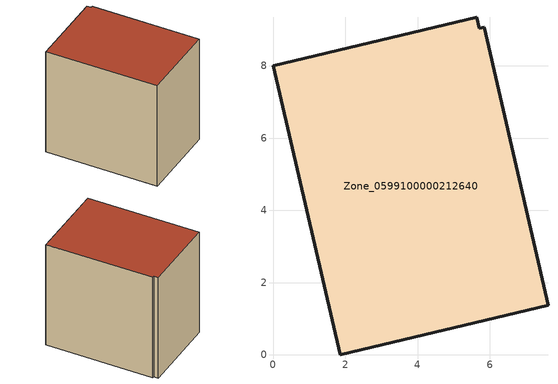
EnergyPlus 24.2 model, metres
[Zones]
Zone_0599100000212640
 floor ground (C_G): 5.84,9.07 7.61,1.38 1.87,0 0,8.01 5.64,9.35 5.71,9.04 z0
 wall outside (C_F): 1.87,0 7.61,1.38 5.84,9.07 5.71,9.04 5.64,9.35 0,8.01 1.87,0 z0:7.98
 roof outside (C_R): 7.61,1.38 5.84,9.07 5.71,9.04 5.64,9.35 0,8.01 1.87,0 z7.98
[BUILDING]
Pand.0599100000212640: North Axis=0; Terrain=City; Loads Convergence Tolerance Value=0.04; Temperature Convergence Tolerance Value=0.4; Solar Distribution=FullExterior; Maximum Number of Warmup Days=25; Minimum Number of Warmup Days=1
[Site:Location]
Rotterdam.The.Hague.AP_ZH_NLD Design_Conditions: Latitude=51.96; Longitude=4.45; Time Zone=1; Elevation=-4.5
[SITE:GROUNDTEMPERATURE:BUILDINGSURFACE]
18, 18, 18, 18, 18, 18, 18, 18, 18, 18, 18, 18
[MATERIAL] Thermal Absorptance=0.9; Solar Absorptance=0.7; Visible Absorptance=0.7
Name | Roughness | Thickness | Conductivity | Density | Specific Heat
G.TC.1965-1974 | MediumSmooth | 0.15 | 0.882353 | 540 | 1210
F.TC.1965-1974 | Rough | 0.3 | 0.697674 | 1920 | 840
R.TC.1965-1974 | MediumRough | 0.2 | 0.232558 | 1500 | 1000
[CONSTRUCTION]
C_G: G.TC.1965-1974
C_F: F.TC.1965-1974
C_R: R.TC.1965-1974
[ZONE]
Zone_0599100000212640: Type=1; Multiplier=1; Ceiling Height=Autocalculate; Volume=Autocalculate; Floor Area=autocalculate; Part of Total Floor Area=Yes
[ZONEINFILTRATION:DESIGNFLOWRATE]
Infil_Zone_0599100000212640: Zone or ZoneList or Space or SpaceList=Zone_0599100000212640; Schedule=AlwaysOn; Design Flow Rate Calculation Method=Flow/Area; Flow Rate per Floor Area=0.003; Constant Term Coefficient=1; Temperature Term Coefficient=0; Velocity Term Coefficient=0; Velocity Squared Term Coefficient=0
[HVACTEMPLATE:ZONE:IDEALLOADSAIRSYSTEM]
Zone_0599100000212640: Maximum Heating Supply Air Temperature=50; Minimum Cooling Supply Air Temperature=13; Maximum Heating Supply Air Humidity Ratio=0.0156; Minimum Cooling Supply Air Humidity Ratio=0.0077; Heating Limit=NoLimit; Cooling Limit=NoLimit; Dehumidification Control Type=ConstantSensibleHeatRatio; Cooling Sensible Heat Ratio=0.7; Dehumidification Setpoint=60; Humidification Control Type=None; Humidification Setpoint=30; Outdoor Air Method=None; Outdoor Air Flow Rate per Person=0.00944; Outdoor Air Flow Rate per Zone Floor Area=0; Outdoor Air Flow Rate per Zone=0; Demand Controlled Ventilation Type=None; Outdoor Air Economizer Type=NoEconomizer; Heat Recovery Type=None; Sensible Heat Recovery Effectiveness=0.7; Latent Heat Recovery Effectiveness=0.65
[ZONECONTROL:THERMOSTAT]
ThermostatControl_Zone_0599100000212640: Zone or ZoneList=Zone_0599100000212640; Control Type Schedule=DualSetpointControlType; Control 1=Thermostat_Zone_0599100000212640; Temperature Difference Between Cutout And Setpoint=0
[THERMOSTATSETPOINT:DUALSETPOINT]
Thermostat_Zone_0599100000212640: Heating Setpoint Temperature Schedule=HeatingSetpoint_Zone_0599100000212640; Cooling Setpoint Temperature Schedule=CoolingSetpoint_Zone_0599100000212640
[SCHEDULE:COMPACT]
HeatingSetpoint_Zone_0599100000212640: Through: 12/31, For: AllDays, Until: 24:00, 21
CoolingSetpoint_Zone_0599100000212640: Through: 12/31, For: AllDays, Until: 24:00, 24
DualSetpointControlType: Through: 12/31, For: AllDays, Until: 24:00, 4
AlwaysOn: Through: 12/31, For: AllDays, Until: 24:00, 1
